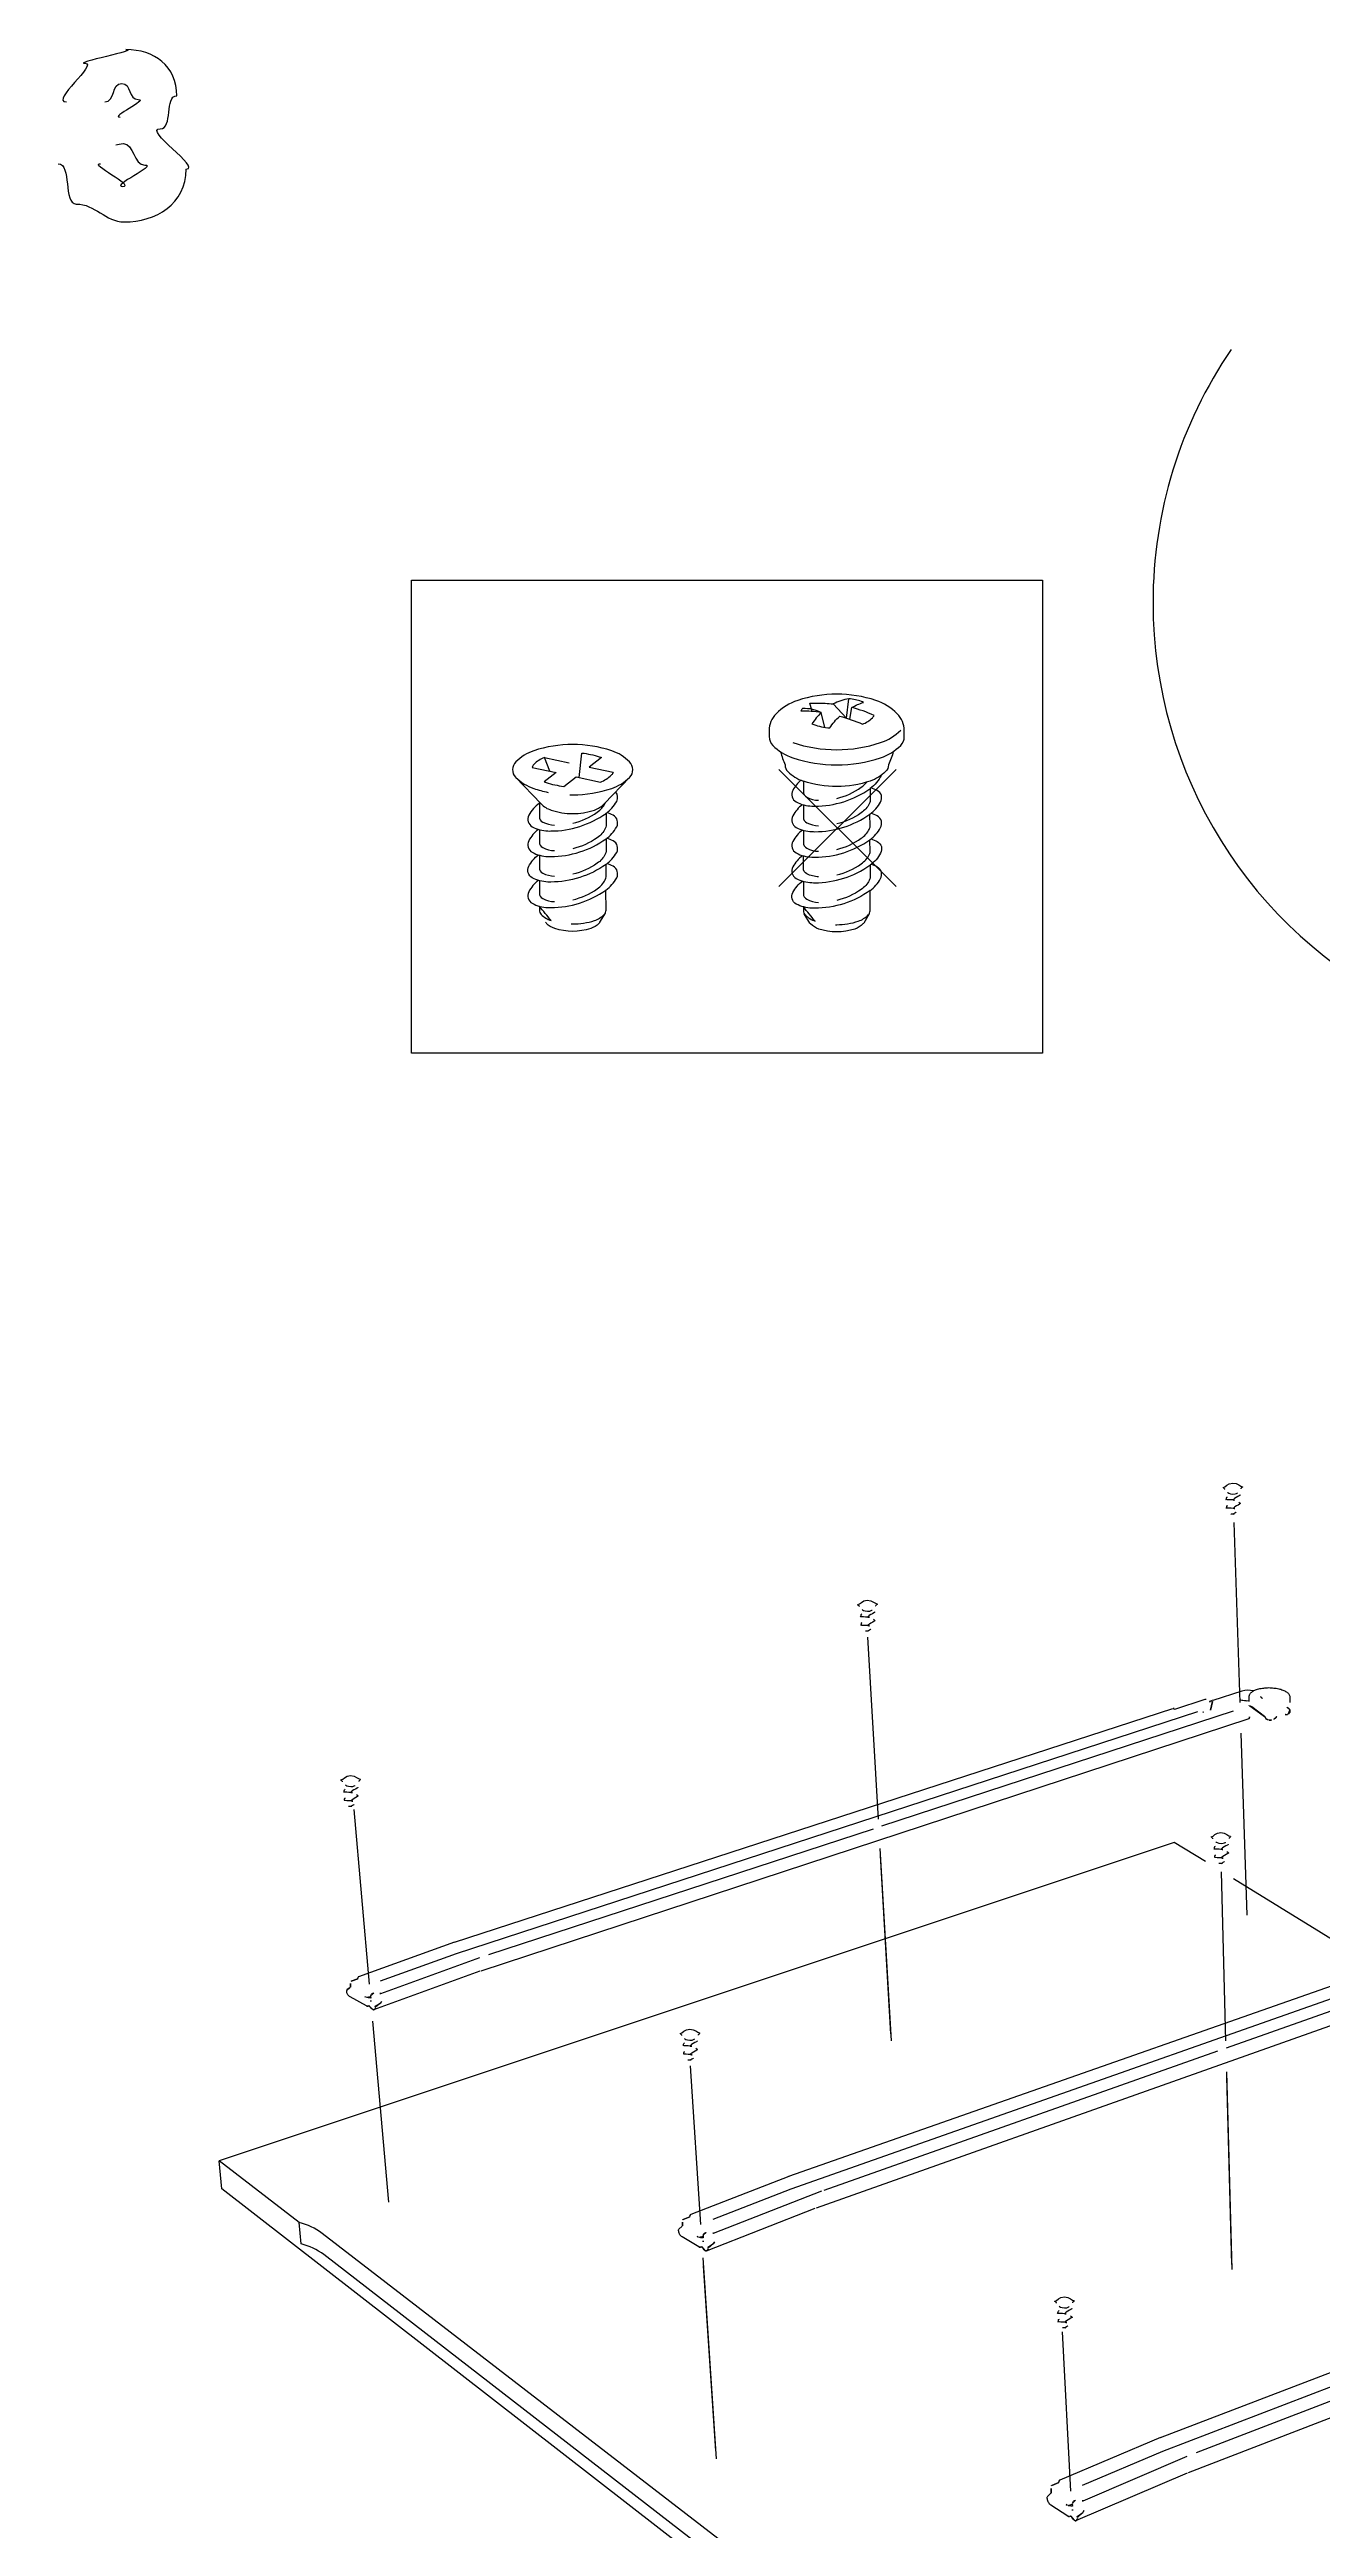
# Model space of a CAD drawing. Header units: metres. Extents: x -27.1 to 47.9, y -10.7 to 6.6.
# Drawn here: x 25.544 to 26.617, y 3.851 to 5.948 of the extents above; entities that cross this region are included whole.
import ezdxf

# ---------------------------------------------------------------- set-up
doc = ezdxf.new("R2010")
doc.units = ezdxf.units.M
doc.header["$MEASUREMENT"] = 0
doc.layers.add('PDF_Working_Num_Penna__255_Num_Penna__255_Num_Penna__255_Num_Penna__255_Num_Penna__255_Num_Penna__255', color=255, linetype='Continuous', lineweight=18)
doc.layers.add('PDF_Working_Num_Penna__7_Num_Penna__7_Num_Penna__7_Num_Penna__7_Num_Penna__7_Num_Penna__7', color=7, linetype='Continuous', lineweight=18)
doc.styles.add('GENERATED_STYLE_1', font='Arial')

msp = doc.modelspace()

# ---------------------------------------------------------------- linework, layer by layer
at = {"layer": 'PDF_Working_Num_Penna__255_Num_Penna__255_Num_Penna__255_Num_Penna__255_Num_Penna__255_Num_Penna__255', "color": 255, "linetype": 'Continuous', "lineweight": 18, "flags": 128}
for points in [[(26.5509, 4.5485), (26.5459, 4.7011)], [(26.2449, 4.45), (26.236, 4.6039)], [(26.5569, 4.3686), (26.5518, 4.5227)], [(25.8145, 4.3101), (25.8014, 4.4581)], [(26.2555, 4.2682), (26.2467, 4.4191)], [(26.5389, 4.2624), (26.5351, 4.4054)], [(25.8309, 4.1256), (25.8173, 4.2788)], [(26.0947, 4.1069), (26.0859, 4.241)], [(26.544, 4.073), (26.5397, 4.2317)], [(26.1074, 3.9153), (26.097, 4.0719)], [(26.4078, 3.881), (26.4007, 4.0159)]]:
    msp.add_lwpolyline(points, dxfattribs=at)
at = {"layer": 'PDF_Working_Num_Penna__7_Num_Penna__7_Num_Penna__7_Num_Penna__7_Num_Penna__7_Num_Penna__7', "color": 7, "linetype": 'Continuous', "lineweight": 18, "flags": 128}
for points in [[(26.5433, 5.6939, 0.151257), (26.4772, 5.4794, 0.285739), (26.69, 5.1374)], [(26.1888, 5.3875), (26.1868, 5.3944, -0.013991), (26.1931, 5.3946, -0.029202), (26.2066, 5.3938)], [(26.1996, 5.374), (26.1966, 5.3866, 0.067829), (26.1887, 5.3769, 0.019264), (26.1902, 5.3764, 0.053821), (26.2037, 5.3735, -0.06097), (26.2122, 5.3835, -0.039722), (26.2314, 5.3767, 0.10675), (26.2398, 5.3821, 0.104574), (26.2412, 5.3842, 0.042931), (26.2223, 5.3908)], [(26.2208, 5.3809), (26.2223, 5.3908, -0.049675), (26.2323, 5.3952, 0.021204), (26.2306, 5.3959, 0.066742), (26.22, 5.3983)], [(26.1725, 5.3611, 0.162275), (26.2468, 5.3611, 0.116814), (26.2638, 5.3716)], [(25.967, 5.3369), (25.9624, 5.3486, 0.101739), (25.9535, 5.3427, 0.119918), (25.9519, 5.3401), (25.9723, 5.3357), (25.9621, 5.328, 0.014954), (25.9638, 5.3274, 0.054553), (25.9788, 5.3241), (25.9893, 5.3321), (26.0097, 5.3277, 0.106808), (26.0191, 5.3337)], [(25.9917, 5.3316), (25.994, 5.3523, -0.053246), (26.0088, 5.3491, -0.020327), (26.0107, 5.3484), (26.0002, 5.3404), (26.0206, 5.3361, -0.110526), (26.0191, 5.3337)], [(26.1622, 5.3533, 0.044949), (26.1659, 5.3423, 0.199231), (26.1683, 5.3366, 0.116356), (26.1813, 5.3286)], [(26.2575, 5.3536, -0.058834), (26.2534, 5.3423, -0.199157), (26.251, 5.3366, -0.116415), (26.238, 5.3286, -0.162398), (26.1814, 5.3285), (26.1814, 5.3197, 0.275758), (26.1843, 5.3149, 0.116172), (26.1941, 5.3123)], [(25.9382, 5.3316, 0.116216), (25.9533, 5.3223, 0.030562), (25.9655, 5.319)], [(25.9838, 5.317, 0.005501), (25.9863, 5.3169, 0.080355), (26.0193, 5.3223, 0.116349), (26.0344, 5.3316)], [(26.1794, 5.3293, 0.092811), (26.1725, 5.3207, 0.413685), (26.1754, 5.3109, 0.11643), (26.1887, 5.3074, 0.007686), (26.1911, 5.3073, 0.154998), (26.2377, 5.3221)], [(26.2473, 5.3334, -0.125306), (26.2379, 5.3222), (26.2379, 5.3119, -0.124305), (26.2372, 5.3093, -0.116425), (26.2304, 5.3017, -0.096021), (26.2096, 5.2923)], [(26.2096, 5.3139, 0.095662), (26.2304, 5.3233, 0.071972), (26.2351, 5.3276)], [(25.9581, 5.3098, 0.11423), (25.9491, 5.2996, 0.415215), (25.9521, 5.2899, 0.116513), (25.9654, 5.2863, 0.005803), (25.9677, 5.2863, 0.154917), (26.0145, 5.3012), (26.0145, 5.2908, -0.126325), (26.0139, 5.2883, -0.117121), (26.0071, 5.2806, -0.095652), (25.9863, 5.2712)], [(25.9581, 5.3107), (25.9581, 5.2986, 0.276072), (25.9609, 5.2939, 0.115665), (25.9708, 5.2913), (25.971, 5.2913)], [(25.9863, 5.2928, 0.095652), (26.0071, 5.3022, 0.116693), (26.0139, 5.3099)], [(26.0143, 5.3011, 0.116925), (26.0235, 5.3114, 0.300889), (26.0227, 5.3193)], [(26.1807, 5.3087, 0.106509), (26.1725, 5.2991, 0.413157), (26.1754, 5.2893, 0.116102), (26.1887, 5.2858, 0.007681), (26.1911, 5.2857, 0.154911), (26.2377, 5.3005)], [(26.1814, 5.3085), (26.1814, 5.2981, 0.275758), (26.1843, 5.2933, 0.116137), (26.1941, 5.2907), (26.1943, 5.2907)], [(26.2096, 5.2707, 0.095841), (26.2304, 5.2801, 0.116186), (26.2372, 5.2877, 0.123197), (26.2379, 5.2903), (26.2377, 5.3005, 0.116748), (26.2468, 5.3108, 0.414544), (26.2439, 5.3206, 0.048274), (26.2386, 5.3228)], [(25.9573, 5.2877, 0.106503), (25.9491, 5.278, 0.415169), (25.9521, 5.2683, 0.116199), (25.9654, 5.2647, 0.005812), (25.9677, 5.2647, 0.154911), (26.0145, 5.2796), (26.0145, 5.2692, -0.125764), (26.0139, 5.2667, -0.116591), (26.0071, 5.259, -0.095852), (25.9863, 5.2497)], [(25.9581, 5.2874), (25.9581, 5.277, 0.27633), (25.9609, 5.2723, 0.115224), (25.9708, 5.2697), (25.971, 5.2697)], [(26.0143, 5.2795, 0.117141), (26.0235, 5.2898, 0.414076), (26.0205, 5.2996, 0.047218), (26.0153, 5.3018)], [(26.1807, 5.2871, 0.106049), (26.1725, 5.2775, 0.41385), (26.1754, 5.2677, 0.116731), (26.1887, 5.2642, 0.007681), (26.1911, 5.2641, 0.154905), (26.2377, 5.2789)], [(26.1814, 5.2869), (26.1814, 5.2765, 0.276176), (26.1843, 5.2717, 0.115731), (26.1941, 5.2691)], [(26.2096, 5.2491, 0.095841), (26.2304, 5.2585, 0.115654), (26.2372, 5.2661, 0.122926), (26.2379, 5.2687), (26.2377, 5.2789, 0.116964), (26.2468, 5.2892, 0.414745), (26.2439, 5.299, 0.046796), (26.2386, 5.3012)], [(25.9863, 5.228, 0.09601), (26.0071, 5.2374, 0.116642), (26.0139, 5.2451, 0.125346), (26.0145, 5.2476), (26.0145, 5.258, -0.154748), (25.9677, 5.2431, -0.007736), (25.9654, 5.2431, -0.116199), (25.9521, 5.2467, -0.414769), (25.9491, 5.2564, -0.10589), (25.9573, 5.2661)], [(25.9581, 5.2658), (25.9581, 5.2554, 0.275751), (25.9609, 5.2507, 0.116937), (25.9708, 5.2481), (25.971, 5.2481)], [(26.0143, 5.2579, 0.116241), (26.0235, 5.2682, 0.414028), (26.0205, 5.278, 0.045033), (26.0153, 5.2802)], [(26.1807, 5.2655, 0.106049), (26.1725, 5.2559, 0.413267), (26.1754, 5.2461, 0.11643), (26.1887, 5.2426, 0.005753), (26.1911, 5.2425, 0.154911), (26.2377, 5.2573)], [(26.1941, 5.2475), (26.1943, 5.2475, -0.115731), (26.1843, 5.2501, -0.274923), (26.1814, 5.2549), (26.1814, 5.2653)], [(26.2386, 5.2796, -0.046068), (26.2439, 5.2774, -0.41399), (26.2468, 5.2676, -0.11671), (26.2379, 5.2574), (26.2379, 5.2471, -0.123754), (26.2372, 5.2445, -0.116186), (26.2304, 5.2369, -0.09601), (26.2096, 5.2275)], [(25.9573, 5.2445, 0.10658), (25.9491, 5.2348, 0.414996), (25.9521, 5.2251, 0.116513), (25.9654, 5.2215, 0.00774), (25.9677, 5.2215, 0.154917), (26.0143, 5.2363)], [(25.9581, 5.2442), (25.9581, 5.2338, 0.275912), (25.9609, 5.2291, 0.116107), (25.9708, 5.2265)], [(25.9851, 5.2076, 0.00765), (25.9863, 5.2076, 0.080765), (26.0046, 5.2105, 0.116604), (26.013, 5.2157, 0.199195), (26.0145, 5.2194), (26.0143, 5.2363, 0.11671), (26.0235, 5.2466, 0.413282), (26.0205, 5.2564, 0.04724), (26.0153, 5.2586)], [(26.2085, 5.207, 0.007537), (26.2096, 5.207, 0.08053), (26.2279, 5.21, 0.116893), (26.2363, 5.2152, 0.199254), (26.2379, 5.2188), (26.2379, 5.2359, -0.154911), (26.1911, 5.2209, -0.007686), (26.1887, 5.221, -0.116403), (26.1754, 5.2245, -0.413841), (26.1725, 5.2343, -0.106701), (26.1807, 5.2439)], [(26.1814, 5.2437), (26.1814, 5.2333, 0.275596), (26.1843, 5.2285, 0.116579), (26.1941, 5.2259)], [(26.2377, 5.2357, 0.11671), (26.2468, 5.246, 0.414566), (26.2439, 5.2558, 0.046796), (26.2386, 5.258)], [(26.0138, 5.2167), (26.0091, 5.209, -0.065993), (26.0085, 5.2081, -0.116219), (26.0015, 5.2038, -0.162443), (25.9711, 5.2038, -0.116042), (25.9641, 5.2081)], [(26.2371, 5.2162), (26.2325, 5.2084, -0.06006), (26.2318, 5.2076, -0.115997), (26.2249, 5.2033, -0.161791), (26.1944, 5.2033, -0.116108), (26.1875, 5.2076, -0.062954), (26.1868, 5.2084), (26.1822, 5.2162)], [(26.5622, 4.5585, 0.129286), (26.5523, 4.5583), (26.5277, 4.5503)], [(27.4122, 3.8658), (26.5475, 3.496), (26.4564, 3.5664), (26.4571, 3.5467, 0.149697), (26.4445, 3.5632), (25.7759, 4.0813, 0.095493), (25.7565, 4.0904), (25.755, 4.1084), (25.6872, 4.1607)], [(26.4564, 3.5664, 0.154255), (26.4438, 3.5829), (25.7744, 4.0993, 0.095279), (25.755, 4.1084)]]:
    msp.add_lwpolyline(points, format="xyb", dxfattribs=at)
for points in [[(26.3836, 5.0982), (25.85, 5.0982), (25.85, 5.4985), (26.3836, 5.4985)], [(26.5251, 4.5495), (26.5252, 4.5493), (26.5254, 4.5492)], [(26.5253, 4.5495), (26.5273, 4.5502)], [(26.5273, 4.5502), (26.5276, 4.5503)], [(26.5699, 4.5521), (26.5693, 4.5524), (26.5689, 4.5528), (26.5685, 4.5531), (26.5683, 4.5535), (26.5681, 4.5538)], [(26.4951, 4.5435), (26.4947, 4.5436), (26.4943, 4.5436)], [(26.4954, 4.5427), (26.4954, 4.5434)], [(26.5193, 4.5405), (26.5198, 4.5404)], [(26.5276, 4.5494), (26.5259, 4.5421)], [(26.5586, 4.546), (26.5582, 4.5459)], [(26.5584, 4.5352), (26.5586, 4.5353), (26.5587, 4.5354), (26.5588, 4.5357), (26.5589, 4.5361), (26.5589, 4.5365)], [(26.5715, 4.5367), (26.5608, 4.545), (26.5603, 4.5453), (26.5597, 4.5456), (26.5592, 4.5458)], [(26.5727, 4.5359), (26.5723, 4.5361), (26.5719, 4.5364)], [(26.5723, 4.5351), (26.5725, 4.5349), (26.5728, 4.5348), (26.573, 4.5347), (26.5733, 4.5346), (26.5736, 4.5345), (26.5739, 4.5344), (26.5742, 4.5341), (26.5746, 4.5339), (26.575, 4.5337)], [(26.5755, 4.5337), (26.576, 4.5337), (26.5765, 4.5337), (26.577, 4.5338), (26.5775, 4.5339)], [(26.5794, 4.5345), (26.5799, 4.5347), (26.5803, 4.535), (26.5808, 4.5353), (26.5811, 4.5357), (26.5815, 4.536), (26.582, 4.5367)], [(26.5892, 4.5384), (26.589, 4.5385)], [(26.5909, 4.5384), (26.5907, 4.5383), (26.5904, 4.5382), (26.5901, 4.5382), (26.5899, 4.5382), (26.5895, 4.5383), (26.5892, 4.5384)], [(26.5903, 4.5447), (26.5909, 4.5444), (26.5915, 4.5441), (26.592, 4.5437), (26.5924, 4.5433), (26.5927, 4.5429), (26.5929, 4.5425)], [(26.5929, 4.5421), (26.5929, 4.5405), (26.5928, 4.5402), (26.5926, 4.5398), (26.5923, 4.5394), (26.592, 4.539), (26.5915, 4.5387)], [(25.798, 4.3075), (25.7953, 4.3053), (25.7951, 4.305)], [(25.7983, 4.3077), (25.7983, 4.3082), (25.7983, 4.3087), (25.7983, 4.3091), (25.7983, 4.3096), (25.7983, 4.3101), (25.7983, 4.3104), (25.7983, 4.3107)], [(25.7988, 4.3128), (25.8045, 4.3148)], [(25.8052, 4.3165), (25.8049, 4.3163), (25.8048, 4.3162), (25.8046, 4.3159), (25.8045, 4.3156), (25.8045, 4.3153)], [(25.8111, 4.2994), (25.8104, 4.2996)], [(25.8153, 4.2999), (25.8154, 4.2985), (25.8145, 4.2986), (25.8136, 4.2987), (25.8127, 4.2989), (25.8118, 4.2991)], [(25.8153, 4.2999), (25.8154, 4.3003)], [(25.8155, 4.3007), (25.8161, 4.3017), (25.8163, 4.302), (25.8166, 4.3022), (25.8171, 4.3025), (25.8175, 4.3026), (25.818, 4.3027)], [(25.824, 4.3024), (25.8238, 4.3023), (25.8235, 4.3023), (25.8232, 4.3023)], [(25.8118, 4.2918), (25.8122, 4.2916), (25.8125, 4.2915), (25.8129, 4.2915)], [(25.8132, 4.2916), (25.814, 4.2918), (25.8138, 4.2918)], [(25.8132, 4.2915), (25.8134, 4.2916)], [(25.8169, 4.289), (25.8164, 4.2892), (25.816, 4.2896), (25.8156, 4.29), (25.8153, 4.2904), (25.815, 4.291), (25.8148, 4.2913), (25.8145, 4.2915), (25.8142, 4.2917)], [(25.8154, 4.2957), (25.8155, 4.2959), (25.8155, 4.2962), (25.8155, 4.2965)], [(25.8169, 4.289), (25.8173, 4.2887), (25.8177, 4.2886), (25.8181, 4.2886)], [(25.8185, 4.2887), (25.8188, 4.2888), (25.819, 4.2891), (25.8192, 4.2894), (25.8194, 4.2898), (25.8195, 4.2902)], [(25.8239, 4.2943), (25.8194, 4.2909), (25.8194, 4.2911), (25.8193, 4.2913), (25.8192, 4.2916)], [(25.8239, 4.2943), (25.8242, 4.2946), (25.8244, 4.2949), (25.8246, 4.2953), (25.8247, 4.2956)], [(26.0793, 4.1108), (26.0795, 4.1111)], [(26.0797, 4.1111), (26.0855, 4.1134)], [(26.0862, 4.1152), (26.086, 4.1151), (26.0858, 4.1149), (26.0856, 4.1146), (26.0855, 4.1143), (26.0855, 4.1139)], [(26.0789, 4.1053), (26.0761, 4.1029), (26.0759, 4.1026)], [(26.0792, 4.1056), (26.0792, 4.1061), (26.0792, 4.1066), (26.0792, 4.1071), (26.0792, 4.1077), (26.0792, 4.1081), (26.0792, 4.1085), (26.0792, 4.1088)], [(26.0922, 4.0963), (26.0916, 4.0966)], [(26.0966, 4.0969), (26.0967, 4.0954), (26.0957, 4.0955), (26.0948, 4.0956), (26.0939, 4.0958), (26.093, 4.096)], [(26.0966, 4.0969), (26.0967, 4.0974)], [(26.0967, 4.0922), (26.0967, 4.0925), (26.0968, 4.0929), (26.0968, 4.0931)], [(26.0968, 4.0978), (26.0974, 4.0988), (26.0976, 4.0992), (26.0979, 4.0995), (26.0984, 4.0998), (26.0988, 4.0999), (26.0993, 4.1)], [(26.1053, 4.0908), (26.1008, 4.0869), (26.1008, 4.0872), (26.1007, 4.0875), (26.1005, 4.0877)], [(26.1055, 4.0996), (26.1053, 4.0996), (26.105, 4.0996), (26.1047, 4.0996)], [(26.1053, 4.0908), (26.1056, 4.0911), (26.1059, 4.0914), (26.1061, 4.0918), (26.1062, 4.0921)], [(26.093, 4.0879), (26.0934, 4.0877), (26.0937, 4.0876), (26.0941, 4.0876)], [(26.0944, 4.0877), (26.0952, 4.088), (26.095, 4.088)], [(26.0944, 4.0877), (26.0946, 4.0878)], [(26.0982, 4.0848), (26.0977, 4.0851), (26.0973, 4.0855), (26.0969, 4.086), (26.0966, 4.0865), (26.0962, 4.087), (26.096, 4.0874), (26.0958, 4.0877), (26.0955, 4.0879)], [(26.0982, 4.0848), (26.0986, 4.0846), (26.099, 4.0845), (26.0994, 4.0845)], [(26.0998, 4.0846), (26.1001, 4.0847), (26.1004, 4.085), (26.1006, 4.0853), (26.1007, 4.0857), (26.1008, 4.0862)], [(26.3908, 3.8793), (26.3879, 3.8766), (26.3877, 3.8763)], [(26.3911, 3.8797), (26.3909, 3.8794)], [(26.3911, 3.8797), (26.3911, 3.8802), (26.3911, 3.8808), (26.3911, 3.8814), (26.3911, 3.882), (26.3911, 3.8825), (26.3911, 3.883), (26.3911, 3.8833)], [(26.3911, 3.8797), (26.3911, 3.8795)], [(26.3912, 3.8855), (26.3914, 3.8858)], [(26.3916, 3.8859), (26.3975, 3.8884)], [(26.3983, 3.8905), (26.398, 3.8903), (26.3979, 3.8901), (26.3977, 3.8898), (26.3976, 3.8894), (26.3975, 3.889)], [(26.4045, 3.8693), (26.4038, 3.8697)], [(26.4052, 3.8599), (26.4056, 3.8597), (26.406, 3.8596), (26.4064, 3.8596)], [(26.4089, 3.87), (26.409, 3.8683), (26.408, 3.8684), (26.4071, 3.8686), (26.4061, 3.8687), (26.4053, 3.869)], [(26.4067, 3.8597), (26.4075, 3.86), (26.4073, 3.86)], [(26.4067, 3.8597), (26.4069, 3.8598)], [(26.4105, 3.8565), (26.4101, 3.8568), (26.4097, 3.8572), (26.4093, 3.8577), (26.4089, 3.8583), (26.4086, 3.8589), (26.4084, 3.8593), (26.4081, 3.8596), (26.4078, 3.8599)], [(26.409, 3.87), (26.409, 3.8705)], [(26.409, 3.8648), (26.4091, 3.8651), (26.4091, 3.8654), (26.4091, 3.8657)], [(26.4092, 3.8709), (26.4097, 3.8721), (26.41, 3.8725), (26.4103, 3.8729), (26.4107, 3.8732), (26.4112, 3.8733), (26.4117, 3.8734)], [(26.4122, 3.8562), (26.4125, 3.8563), (26.4128, 3.8566), (26.413, 3.857), (26.4132, 3.8575), (26.4133, 3.858)], [(26.4179, 3.8631), (26.4133, 3.8588), (26.4132, 3.8591), (26.4131, 3.8594), (26.413, 3.8597)], [(26.4181, 3.873), (26.4178, 3.8729), (26.4175, 3.8729), (26.4172, 3.8729)], [(26.4179, 3.8631), (26.4182, 3.8635), (26.4185, 3.8639), (26.4187, 3.8642), (26.4188, 3.8646)], [(26.4105, 3.8565), (26.411, 3.8562), (26.4114, 3.8561), (26.4119, 3.8561)]]:
    msp.add_lwpolyline(points, close=True, dxfattribs=at)
for points in [[(26.2468, 5.3483, 0.116624), (26.2638, 5.3588, 0.198718), (26.2668, 5.3662), (26.2668, 5.3712, 0.199281), (26.2608, 5.3856, 0.116577), (26.2427, 5.3968, 0.161978), (26.1766, 5.3968, 0.116466), (26.1584, 5.3856, 0.19939), (26.1525, 5.3712), (26.1525, 5.3662, 0.199234), (26.1555, 5.3588, 0.116315), (26.1725, 5.3483, 0.162196)], [(26.1966, 5.3866, 0.033693), (26.1796, 5.3878, -0.122846), (26.181, 5.3902, -0.135932)], [(26.2179, 5.3818), (26.22, 5.3983, 0.077012), (26.2066, 5.3938)], [(25.9533, 5.3542, 0.116216), (25.9382, 5.3448, 0.414474), (25.938, 5.3318), (25.9595, 5.3092, 0.117041), (25.968, 5.304, 0.162667), (26.0046, 5.304, 0.11643), (26.013, 5.3092), (26.0345, 5.3318, 0.414609), (26.0344, 5.3448, 0.116645), (26.0193, 5.3542, 0.162331)], [(25.9581, 5.2226), (25.9581, 5.2194, 0.198151), (25.9596, 5.2157, 0.115918), (25.968, 5.2105, 0.003236)], [(26.1814, 5.2221), (26.1814, 5.2188, 0.199575), (26.183, 5.2152, 0.116328), (26.1913, 5.21, 0.006508)], [(26.5585, 4.55, -0.125314), (26.5506, 4.551)]]:
    msp.add_lwpolyline(points, format="xyb", close=True, dxfattribs=at)
for points in [[(25.9624, 5.3486), (25.9832, 5.3441)], [(26.1607, 5.3384), (26.2599, 5.2392)], [(26.1607, 5.2392), (26.2599, 5.3384)], [(26.5509, 4.5485), (26.5459, 4.7011)], [(26.2449, 4.45), (26.236, 4.6039)], [(26.5222, 4.5513), (26.5217, 4.5512), (26.5211, 4.5511), (26.4954, 4.5427)], [(26.5585, 4.5495), (26.5586, 4.5538), (26.5586, 4.5542), (26.5587, 4.5547), (26.5589, 4.5551), (26.5591, 4.5556), (26.5593, 4.556), (26.5597, 4.5565), (26.5602, 4.557), (26.5607, 4.5574), (26.5613, 4.5579), (26.5619, 4.5583), (26.5625, 4.5587), (26.5632, 4.559), (26.564, 4.5593), (26.5648, 4.5596), (26.5657, 4.5599), (26.5666, 4.5602), (26.5676, 4.5604), (26.5686, 4.5606), (26.5697, 4.5608), (26.5708, 4.5609), (26.5718, 4.561), (26.5729, 4.5611), (26.574, 4.5611), (26.5751, 4.5612), (26.5762, 4.5611), (26.5773, 4.5611), (26.5784, 4.561), (26.5795, 4.5609), (26.5805, 4.5608), (26.5815, 4.5607), (26.5825, 4.5604), (26.5835, 4.5602), (26.5845, 4.56), (26.5854, 4.5598), (26.5863, 4.5594), (26.5871, 4.5591), (26.5879, 4.5588), (26.5887, 4.5584), (26.5894, 4.558), (26.5901, 4.5576), (26.5907, 4.5572), (26.5912, 4.5567), (26.5917, 4.5562), (26.5921, 4.5556), (26.5925, 4.5552), (26.5927, 4.5546), (26.5929, 4.5541), (26.593, 4.5536), (26.593, 4.553), (26.5929, 4.5487)], [(26.5149, 4.5408), (25.8878, 4.336), (25.8233, 4.3127)], [(25.8862, 4.3457), (26.494, 4.5435)], [(25.9089, 4.3216), (26.5585, 4.5351)], [(26.2478, 4.4442), (26.5454, 4.5417)], [(26.5569, 4.3686), (26.5518, 4.5227)], [(25.8145, 4.3101), (25.8014, 4.4581)], [(26.4952, 4.4302), (25.6872, 4.1607)], [(25.9153, 4.3353), (26.2407, 4.4418)], [(26.2559, 4.2623), (26.2464, 4.425)], [(26.5215, 4.414), (26.4952, 4.4302)], [(26.5389, 4.2624), (26.5351, 4.4054)], [(26.6583, 4.3298), (26.5454, 4.3993)], [(26.8128, 4.363), (26.1708, 4.1368), (26.1048, 4.111)], [(26.1692, 4.1476), (26.7914, 4.366)], [(26.5394, 4.2563), (26.8441, 4.364)], [(25.8862, 4.3457), (25.8052, 4.3165)], [(26.1924, 4.1209), (26.8575, 4.3567)], [(25.8182, 4.2887), (25.908, 4.3214)], [(25.824, 4.3024), (25.9077, 4.3328)], [(25.8118, 4.2918), (25.798, 4.2994), (25.7975, 4.2997), (25.7971, 4.3001), (25.7966, 4.3005), (25.7962, 4.3011), (25.7959, 4.3017), (25.7956, 4.3023), (25.7953, 4.3029), (25.7952, 4.3035), (25.7952, 4.3041), (25.7951, 4.3048)], [(25.8309, 4.1256), (25.8173, 4.2788)], [(26.0947, 4.1069), (26.0859, 4.241)], [(26.199, 4.136), (26.5321, 4.2537)], [(26.5441, 4.0688), (26.5396, 4.2359)], [(25.6894, 4.137), (25.6872, 4.1607)], [(27.1439, 4.1675), (26.4851, 3.9146), (26.4174, 3.8858)], [(26.4834, 3.9266), (27.1219, 4.1709)], [(26.5072, 3.8968), (27.1898, 4.1605)], [(26.6132, 3.4975), (26.5482, 3.4696), (25.6894, 4.137)], [(26.1691, 4.1475), (26.0862, 4.1152)], [(26.1055, 4.0996), (26.1971, 4.1353)], [(26.0995, 4.0846), (26.1915, 4.1207)], [(26.093, 4.0879), (26.0788, 4.0963), (26.0783, 4.0967), (26.0779, 4.0971), (26.0774, 4.0976), (26.077, 4.0982), (26.0767, 4.0989), (26.0764, 4.0995), (26.0761, 4.1002), (26.076, 4.1009), (26.0759, 4.1016), (26.0759, 4.1024)], [(26.1078, 3.9084), (26.0966, 4.0787)], [(26.514, 3.9137), (26.8558, 4.0453)], [(26.4078, 3.881), (26.4007, 4.0159)], [(26.4834, 3.9266), (26.3983, 3.8905)], [(26.4181, 3.873), (26.506, 3.9106)], [(26.4119, 3.8562), (26.5063, 3.8966)], [(26.4052, 3.8599), (26.3907, 3.8693), (26.3902, 3.8697), (26.3897, 3.8702), (26.3893, 3.8708), (26.3888, 3.8714), (26.3885, 3.8721), (26.3882, 3.8729), (26.3879, 3.8737), (26.3878, 3.8744), (26.3877, 3.8752), (26.3877, 3.8761)]]:
    msp.add_lwpolyline(points, dxfattribs=at)
at = {"layer": 'PDF_Working_Num_Penna__7_Num_Penna__7_Num_Penna__7_Num_Penna__7_Num_Penna__7_Num_Penna__7', "color": 7, "linetype": 'Continuous', "lineweight": 18}
for points in [[(25.5738, 5.9361), (25.5853, 5.9361), (25.5438, 5.9035), (25.558, 5.9035)], [(25.6082, 5.9477), (25.622, 5.9477), (25.5622, 5.9361), (25.5738, 5.9361)], [(25.6514, 5.9085), (25.6514, 5.9338), (25.6324, 5.9477), (25.6082, 5.9477)], [(25.5906, 5.9035), (25.5994, 5.9035), (25.596, 5.9191), (25.605, 5.9191)], [(25.605, 5.9191), (25.6129, 5.9191), (25.6105, 5.9054), (25.6188, 5.9054)], [(25.6188, 5.9054), (25.6281, 5.9054), (25.5944, 5.8905), (25.6034, 5.8905)], [(25.6373, 5.8807), (25.6486, 5.8807), (25.6407, 5.9085), (25.6514, 5.9085)], [(25.6593, 5.8466), (25.6731, 5.8466), (25.6224, 5.8807), (25.6373, 5.8807)], [(25.551, 5.8511), (25.5629, 5.8511), (25.5549, 5.817), (25.5664, 5.817)], [(25.6057, 5.8319), (25.6168, 5.8319), (25.5761, 5.8511), (25.5869, 5.8511)], [(25.6245, 5.85), (25.6355, 5.85), (25.5949, 5.8319), (25.6057, 5.8319)], [(25.5998, 5.8671), (25.6018, 5.8671), (25.6037, 5.8681), (25.6059, 5.8681)], [(25.6059, 5.8681), (25.6157, 5.8681), (25.6143, 5.85), (25.6245, 5.85)], [(25.6068, 5.8018), (25.6337, 5.8018), (25.6593, 5.817), (25.6593, 5.8466)], [(25.5664, 5.817), (25.582, 5.817), (25.5914, 5.8018), (25.6068, 5.8018)], [(26.0139, 5.3099), (26.014, 5.3099), (26.0139, 5.3103), (26.0141, 5.3103)], [(26.1941, 5.3123), (26.1942, 5.3123), (26.1943, 5.3123), (26.1943, 5.3123)], [(26.1941, 5.2691), (26.1942, 5.2691), (26.1943, 5.2691), (26.1943, 5.2691)], [(25.9708, 5.2265), (25.9708, 5.2265), (25.9709, 5.2265), (25.971, 5.2265)], [(26.1941, 5.2259), (26.1942, 5.2259), (26.1943, 5.2259), (26.1943, 5.2259)], [(25.9634, 5.209), (25.9638, 5.209), (25.9637, 5.2081), (25.9641, 5.2081)], [(26.5378, 4.729), (26.5388, 4.729), (26.536, 4.7306), (26.5366, 4.7306)], [(26.5365, 4.7307), (26.5384, 4.7307), (26.5401, 4.7344), (26.5446, 4.7344)], [(26.5456, 4.7199), (26.5491, 4.7199), (26.5375, 4.7204), (26.5389, 4.7204)], [(26.5389, 4.7204), (26.5396, 4.7204), (26.5389, 4.7227), (26.5401, 4.7227)], [(26.5403, 4.7265), (26.5403, 4.7265), (26.5417, 4.7251), (26.5447, 4.7251)], [(26.5508, 4.7244), (26.5522, 4.7244), (26.5421, 4.7199), (26.5456, 4.7199)], [(26.5511, 4.7172), (26.5525, 4.7172), (26.5424, 4.7128), (26.5459, 4.7128)], [(26.5446, 4.7344), (26.5491, 4.7344), (26.551, 4.7312), (26.5529, 4.7312)], [(26.5447, 4.7251), (26.5477, 4.7251), (26.5487, 4.7261), (26.5487, 4.7261)], [(26.5497, 4.7182), (26.5505, 4.7182), (26.5506, 4.7172), (26.5511, 4.7172)], [(26.5529, 4.7311), (26.5535, 4.7311), (26.5507, 4.7294), (26.5516, 4.7294)], [(26.5508, 4.7245), (26.5508, 4.7245), (26.5508, 4.7244), (26.5508, 4.7244)], [(26.5459, 4.7128), (26.5493, 4.7128), (26.5377, 4.7132), (26.5391, 4.7132)], [(26.5391, 4.7132), (26.5398, 4.7132), (26.5391, 4.7155), (26.5404, 4.7155)], [(26.5456, 4.708), (26.547, 4.708), (26.5424, 4.7082), (26.5429, 4.7082)], [(26.5476, 4.7098), (26.5482, 4.7098), (26.5442, 4.708), (26.5456, 4.708)], [(26.2275, 4.6316), (26.2294, 4.6316), (26.231, 4.6352), (26.2355, 4.6352)], [(26.2355, 4.6352), (26.24, 4.6352), (26.2419, 4.6321), (26.2438, 4.6321)], [(26.2288, 4.6298), (26.2297, 4.6298), (26.2269, 4.6314), (26.2275, 4.6314)], [(26.2366, 4.6208), (26.24, 4.6208), (26.2284, 4.6212), (26.2298, 4.6212)], [(26.2368, 4.6136), (26.2403, 4.6136), (26.2286, 4.614), (26.2301, 4.614)], [(26.2298, 4.6212), (26.2306, 4.6212), (26.2298, 4.6236), (26.231, 4.6236)], [(26.2301, 4.614), (26.2308, 4.614), (26.2301, 4.6164), (26.2313, 4.6164)], [(26.2312, 4.6273), (26.2312, 4.6273), (26.2327, 4.6259), (26.2357, 4.6259)], [(26.2417, 4.6252), (26.2432, 4.6252), (26.2331, 4.6208), (26.2366, 4.6208)], [(26.242, 4.6181), (26.2434, 4.6181), (26.2333, 4.6136), (26.2368, 4.6136)], [(26.2357, 4.6259), (26.2387, 4.6259), (26.2396, 4.6269), (26.2396, 4.6269)], [(26.2407, 4.6191), (26.2414, 4.6191), (26.2415, 4.6181), (26.242, 4.6181)], [(26.2438, 4.6319), (26.2444, 4.6319), (26.2416, 4.6302), (26.2426, 4.6302)], [(26.2417, 4.6253), (26.2417, 4.6253), (26.2417, 4.6252), (26.2417, 4.6252)], [(26.2365, 4.6089), (26.2379, 4.6089), (26.2333, 4.609), (26.2339, 4.609)], [(26.2386, 4.6106), (26.2391, 4.6106), (26.2352, 4.6089), (26.2365, 4.6089)], [(25.7903, 4.4832), (25.7922, 4.4832), (25.7939, 4.4868), (25.7984, 4.4868)], [(25.7984, 4.4868), (25.8029, 4.4868), (25.8047, 4.4837), (25.8066, 4.4837)], [(25.7916, 4.4814), (25.7925, 4.4814), (25.7898, 4.483), (25.7904, 4.483)], [(25.7994, 4.4724), (25.8029, 4.4724), (25.7913, 4.4728), (25.7927, 4.4728)], [(25.7997, 4.4652), (25.8031, 4.4652), (25.7915, 4.4657), (25.7929, 4.4657)], [(25.7927, 4.4728), (25.7934, 4.4728), (25.7926, 4.4752), (25.7939, 4.4752)], [(25.7929, 4.4657), (25.7936, 4.4657), (25.7929, 4.468), (25.7941, 4.468)], [(25.794, 4.4789), (25.794, 4.4789), (25.7955, 4.4775), (25.7985, 4.4775)], [(25.8046, 4.4768), (25.806, 4.4768), (25.7959, 4.4724), (25.7994, 4.4724)], [(25.8049, 4.4697), (25.8063, 4.4697), (25.7962, 4.4652), (25.7997, 4.4652)], [(25.7985, 4.4775), (25.8015, 4.4775), (25.8024, 4.4785), (25.8024, 4.4785)], [(25.8035, 4.4707), (25.8042, 4.4707), (25.8043, 4.4697), (25.8049, 4.4697)], [(25.8066, 4.4835), (25.8073, 4.4835), (25.8045, 4.4818), (25.8054, 4.4818)], [(25.8046, 4.4769), (25.8046, 4.4769), (25.8046, 4.4768), (25.8046, 4.4768)], [(25.7994, 4.4605), (25.8007, 4.4605), (25.7962, 4.4606), (25.7967, 4.4606)], [(25.8014, 4.4622), (25.802, 4.4622), (25.798, 4.4605), (25.7994, 4.4605)], [(26.5278, 4.4332), (26.5287, 4.4332), (26.5259, 4.4348), (26.5265, 4.4348)], [(26.5265, 4.435), (26.5284, 4.435), (26.5301, 4.4386), (26.5346, 4.4386)], [(26.5356, 4.4242), (26.5391, 4.4242), (26.5275, 4.4246), (26.5289, 4.4246)], [(26.5289, 4.4246), (26.5296, 4.4246), (26.5288, 4.427), (26.5301, 4.427)], [(26.5302, 4.4307), (26.5302, 4.4307), (26.5317, 4.4293), (26.5347, 4.4293)], [(26.5408, 4.4286), (26.5422, 4.4286), (26.5321, 4.4242), (26.5356, 4.4242)], [(26.5346, 4.4386), (26.5391, 4.4386), (26.5409, 4.4354), (26.5428, 4.4354)], [(26.5347, 4.4293), (26.5377, 4.4293), (26.5386, 4.4303), (26.5386, 4.4303)], [(26.5428, 4.4353), (26.5435, 4.4353), (26.5407, 4.4336), (26.5416, 4.4336)], [(26.5407, 4.4287), (26.5408, 4.4287), (26.5407, 4.4286), (26.5408, 4.4286)], [(26.5358, 4.417), (26.5393, 4.417), (26.5277, 4.4174), (26.5291, 4.4174)], [(26.5291, 4.4174), (26.5298, 4.4174), (26.5291, 4.4198), (26.5303, 4.4198)], [(26.5356, 4.4122), (26.5369, 4.4122), (26.5323, 4.4124), (26.5329, 4.4124)], [(26.541, 4.4214), (26.5425, 4.4214), (26.5324, 4.417), (26.5358, 4.417)], [(26.5376, 4.414), (26.5382, 4.414), (26.5342, 4.4122), (26.5356, 4.4122)], [(26.5397, 4.4224), (26.5404, 4.4224), (26.5405, 4.4214), (26.541, 4.4214)], [(26.0786, 4.2668), (26.0795, 4.2668), (26.0767, 4.2684), (26.0774, 4.2684)], [(26.0773, 4.2685), (26.0792, 4.2685), (26.0809, 4.2722), (26.0854, 4.2722)], [(26.0864, 4.2577), (26.0899, 4.2577), (26.0783, 4.2582), (26.0797, 4.2582)], [(26.0797, 4.2582), (26.0804, 4.2582), (26.0796, 4.2605), (26.0809, 4.2605)], [(26.081, 4.2642), (26.081, 4.2642), (26.0825, 4.2628), (26.0855, 4.2628)], [(26.0916, 4.2622), (26.093, 4.2622), (26.0829, 4.2577), (26.0864, 4.2577)], [(26.0854, 4.2722), (26.0899, 4.2722), (26.0918, 4.269), (26.0936, 4.269)], [(26.0855, 4.2628), (26.0885, 4.2628), (26.0894, 4.2639), (26.0894, 4.2639)], [(26.0905, 4.256), (26.0912, 4.256), (26.0914, 4.255), (26.0919, 4.255)], [(26.0936, 4.2689), (26.0943, 4.2689), (26.0915, 4.2672), (26.0924, 4.2672)], [(26.0915, 4.2623), (26.0916, 4.2623), (26.0916, 4.2622), (26.0916, 4.2622)], [(26.0867, 4.2505), (26.0901, 4.2505), (26.0785, 4.251), (26.0799, 4.251)], [(26.0799, 4.251), (26.0806, 4.251), (26.0799, 4.2533), (26.0811, 4.2533)], [(26.0919, 4.255), (26.0933, 4.255), (26.0832, 4.2505), (26.0867, 4.2505)], [(26.0864, 4.2458), (26.0877, 4.2458), (26.0832, 4.246), (26.0837, 4.246)], [(26.0884, 4.2476), (26.089, 4.2476), (26.085, 4.2458), (26.0864, 4.2458)], [(26.3955, 4.0402), (26.3964, 4.0402), (26.3936, 4.0418), (26.3942, 4.0418)], [(26.3941, 4.0419), (26.396, 4.0419), (26.3977, 4.0456), (26.4022, 4.0456)], [(26.4032, 4.0311), (26.4067, 4.0311), (26.3951, 4.0316), (26.3965, 4.0316)], [(26.3965, 4.0316), (26.3972, 4.0316), (26.3965, 4.0339), (26.3977, 4.0339)], [(26.3968, 4.0244), (26.3975, 4.0244), (26.3967, 4.0267), (26.398, 4.0267)], [(26.3979, 4.0376), (26.3979, 4.0376), (26.3993, 4.0362), (26.4023, 4.0362)], [(26.4084, 4.0356), (26.4098, 4.0356), (26.3998, 4.0311), (26.4032, 4.0311)], [(26.4087, 4.0284), (26.4101, 4.0284), (26.4, 4.0239), (26.4035, 4.0239)], [(26.4022, 4.0456), (26.4067, 4.0456), (26.4086, 4.0424), (26.4105, 4.0424)], [(26.4023, 4.0362), (26.4053, 4.0362), (26.4063, 4.0373), (26.4063, 4.0373)], [(26.4074, 4.0294), (26.4081, 4.0294), (26.4082, 4.0284), (26.4087, 4.0284)], [(26.4105, 4.0423), (26.4111, 4.0423), (26.4083, 4.0406), (26.4092, 4.0406)], [(26.4084, 4.0357), (26.4084, 4.0357), (26.4084, 4.0356), (26.4084, 4.0356)], [(26.4035, 4.0239), (26.407, 4.0239), (26.3953, 4.0244), (26.3968, 4.0244)], [(26.4032, 4.0192), (26.4046, 4.0192), (26.4, 4.0194), (26.4006, 4.0194)], [(26.4052, 4.021), (26.4058, 4.021), (26.4018, 4.0192), (26.4032, 4.0192)]]:
    msp.add_open_spline(points, degree=3, dxfattribs=at)

# ---------------------------------------------------------------- texts
at = {"layer": 'PDF_Working_Num_Penna__7_Num_Penna__7_Num_Penna__7_Num_Penna__7_Num_Penna__7_Num_Penna__7', "color": 7, "linetype": 'Continuous', "lineweight": 18, "insert": (26.5165, 5.7019), "char_height": 0.0000077, "attachment_point": 7, "style": 'GENERATED_STYLE_1'}
msp.add_mtext('\\A1;{\\pql;\\fArial|b0|i0|c0|p34;6x}', dxfattribs=at)
at = {"layer": 'PDF_Working_Num_Penna__7_Num_Penna__7_Num_Penna__7_Num_Penna__7_Num_Penna__7_Num_Penna__7', "color": 7, "linetype": 'Continuous', "lineweight": 18, "char_height": 0.00000321, "attachment_point": 7, "rotation": 90, "style": 'GENERATED_STYLE_1'}
for s, insert in [('\\A1;{\\pql;\\fArial|b0|i0|c0|p34;100365}', (26.1037, 5.1947)), ('\\A1;{\\pql;\\fArial|b0|i0|c0|p34;100344}', (26.3244, 5.1963))]:
    msp.add_mtext(s, dxfattribs=dict(at, insert=insert))

doc.saveas('drawing.dxf')
